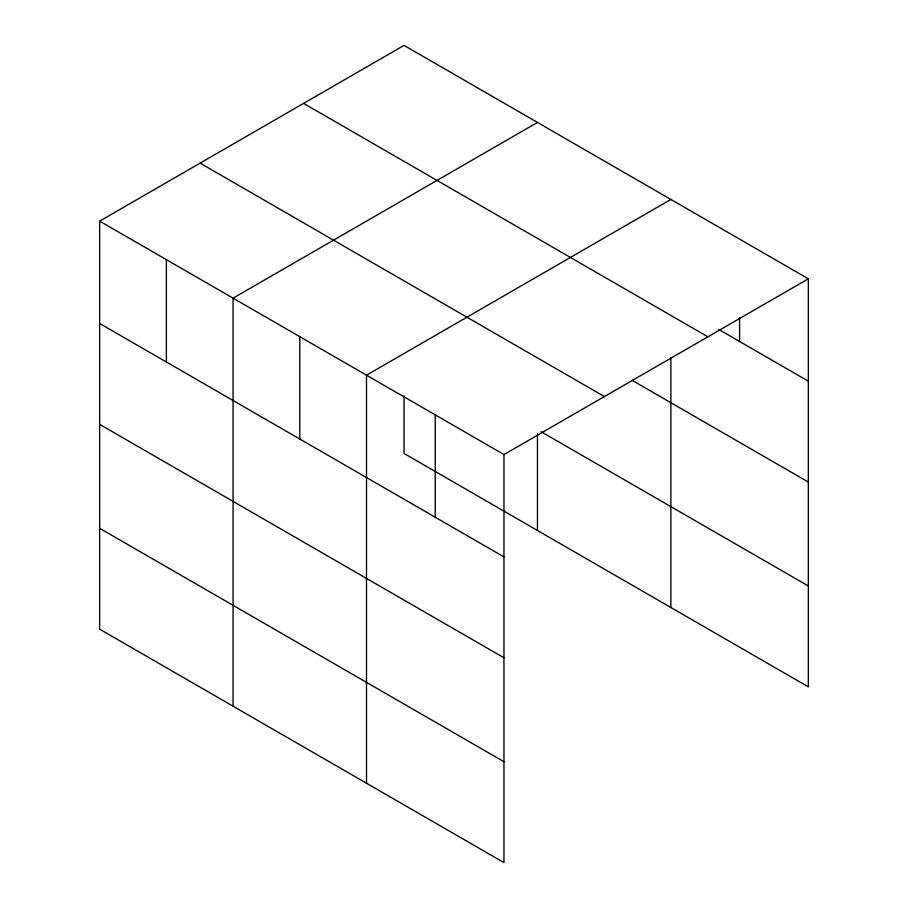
<?xml version="1.0" encoding="UTF-8"?>
<svg xmlns="http://www.w3.org/2000/svg" width="908" height="908" viewBox="0 0 908 908"><rect width="100%" height="100%" fill="white"/><g stroke="black" fill="none" stroke-linecap="round" stroke-linejoin="round"><path stroke-width="1.36" d="M99.664 221.132L503.963 454.545L503.963 862.6L99.664 629.187L99.664 221.132L404.037 45.4L808.336 278.813L808.336 686.868L404.037 453.455L404.037 396.013M537.457 122.432L233.084 298.153L233.084 706.208M670.876 199.454L366.503 375.186L366.503 783.241M503.963 454.545L808.336 278.813M718.739 329.445L808.336 381.178M303.601 103.387L707.888 336.811M632.059 380.282L808.336 482.057M200.112 163.134L604.399 396.558M541.1 431.709L808.336 585.989M99.664 323.486L503.963 556.91M99.664 424.365L503.963 657.789M99.664 528.308L503.963 761.721M739.6 317.664L739.6 341.499M670.876 357.854L670.876 607.509M537.457 433.808L537.457 530.476M435.227 414.865L435.227 517.231M299.788 336.675L299.788 439.029M166.38 259.643L166.38 362.008"/></g></svg>
